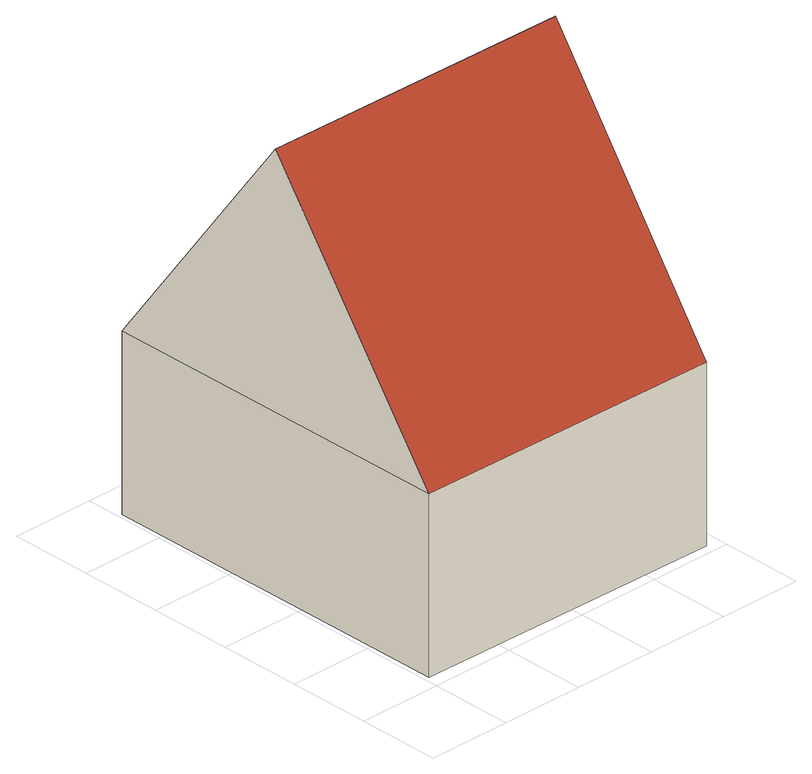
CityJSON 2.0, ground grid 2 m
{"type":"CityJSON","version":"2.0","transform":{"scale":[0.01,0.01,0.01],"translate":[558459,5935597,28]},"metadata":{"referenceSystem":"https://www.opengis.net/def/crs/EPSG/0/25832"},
"CityObjects":{
"building1":{"type":"Building","attributes":{"Gemeindeschluessel":"02000000","function":"31001_1010","roofType":"3100","measuredHeight":10.35,"storeysAboveGround":1},"address":[{"country":"Germany","locality":"Hamburg","thoroughfareNumber":"8","thoroughfareName":"Ohlenkamp","postcode":"22607"}],"geometry":[{"type":"Solid","lod":"2","boundaries":[[[[0,1,2,3]],[[4,5,1,0]],[[6,7,5,4]],[[3,2,7,6]],[[0,8,4]],[[6,9,3]],[[3,9,8,0]],[[4,8,9,6]],[[1,5,7,2]]]],"semantics":{"surfaces":[{"type":"WallSurface"},{"type":"RoofSurface","Flaechenneigung":"35.8679048436866","Flaechenrichtung":"0.784183760264994","Flaechengroesse":"57.6417818984454"},{"type":"RoofSurface","Flaechenneigung":"35.8677768216903","Flaechenrichtung":"180.787852345151","Flaechengroesse":"57.0995234282934"},{"type":"GroundSurface"}],"values":[[0,0,0,0,0,0,1,2,3]]}}]}
},
"vertices":[
[779,905,485],[779,905,60],[10,916,60],[10,916,485],[767,23,485],[767,23,60],[12,33,485],[12,33,60],[773,464,1095],[11,475,1095]
]}
